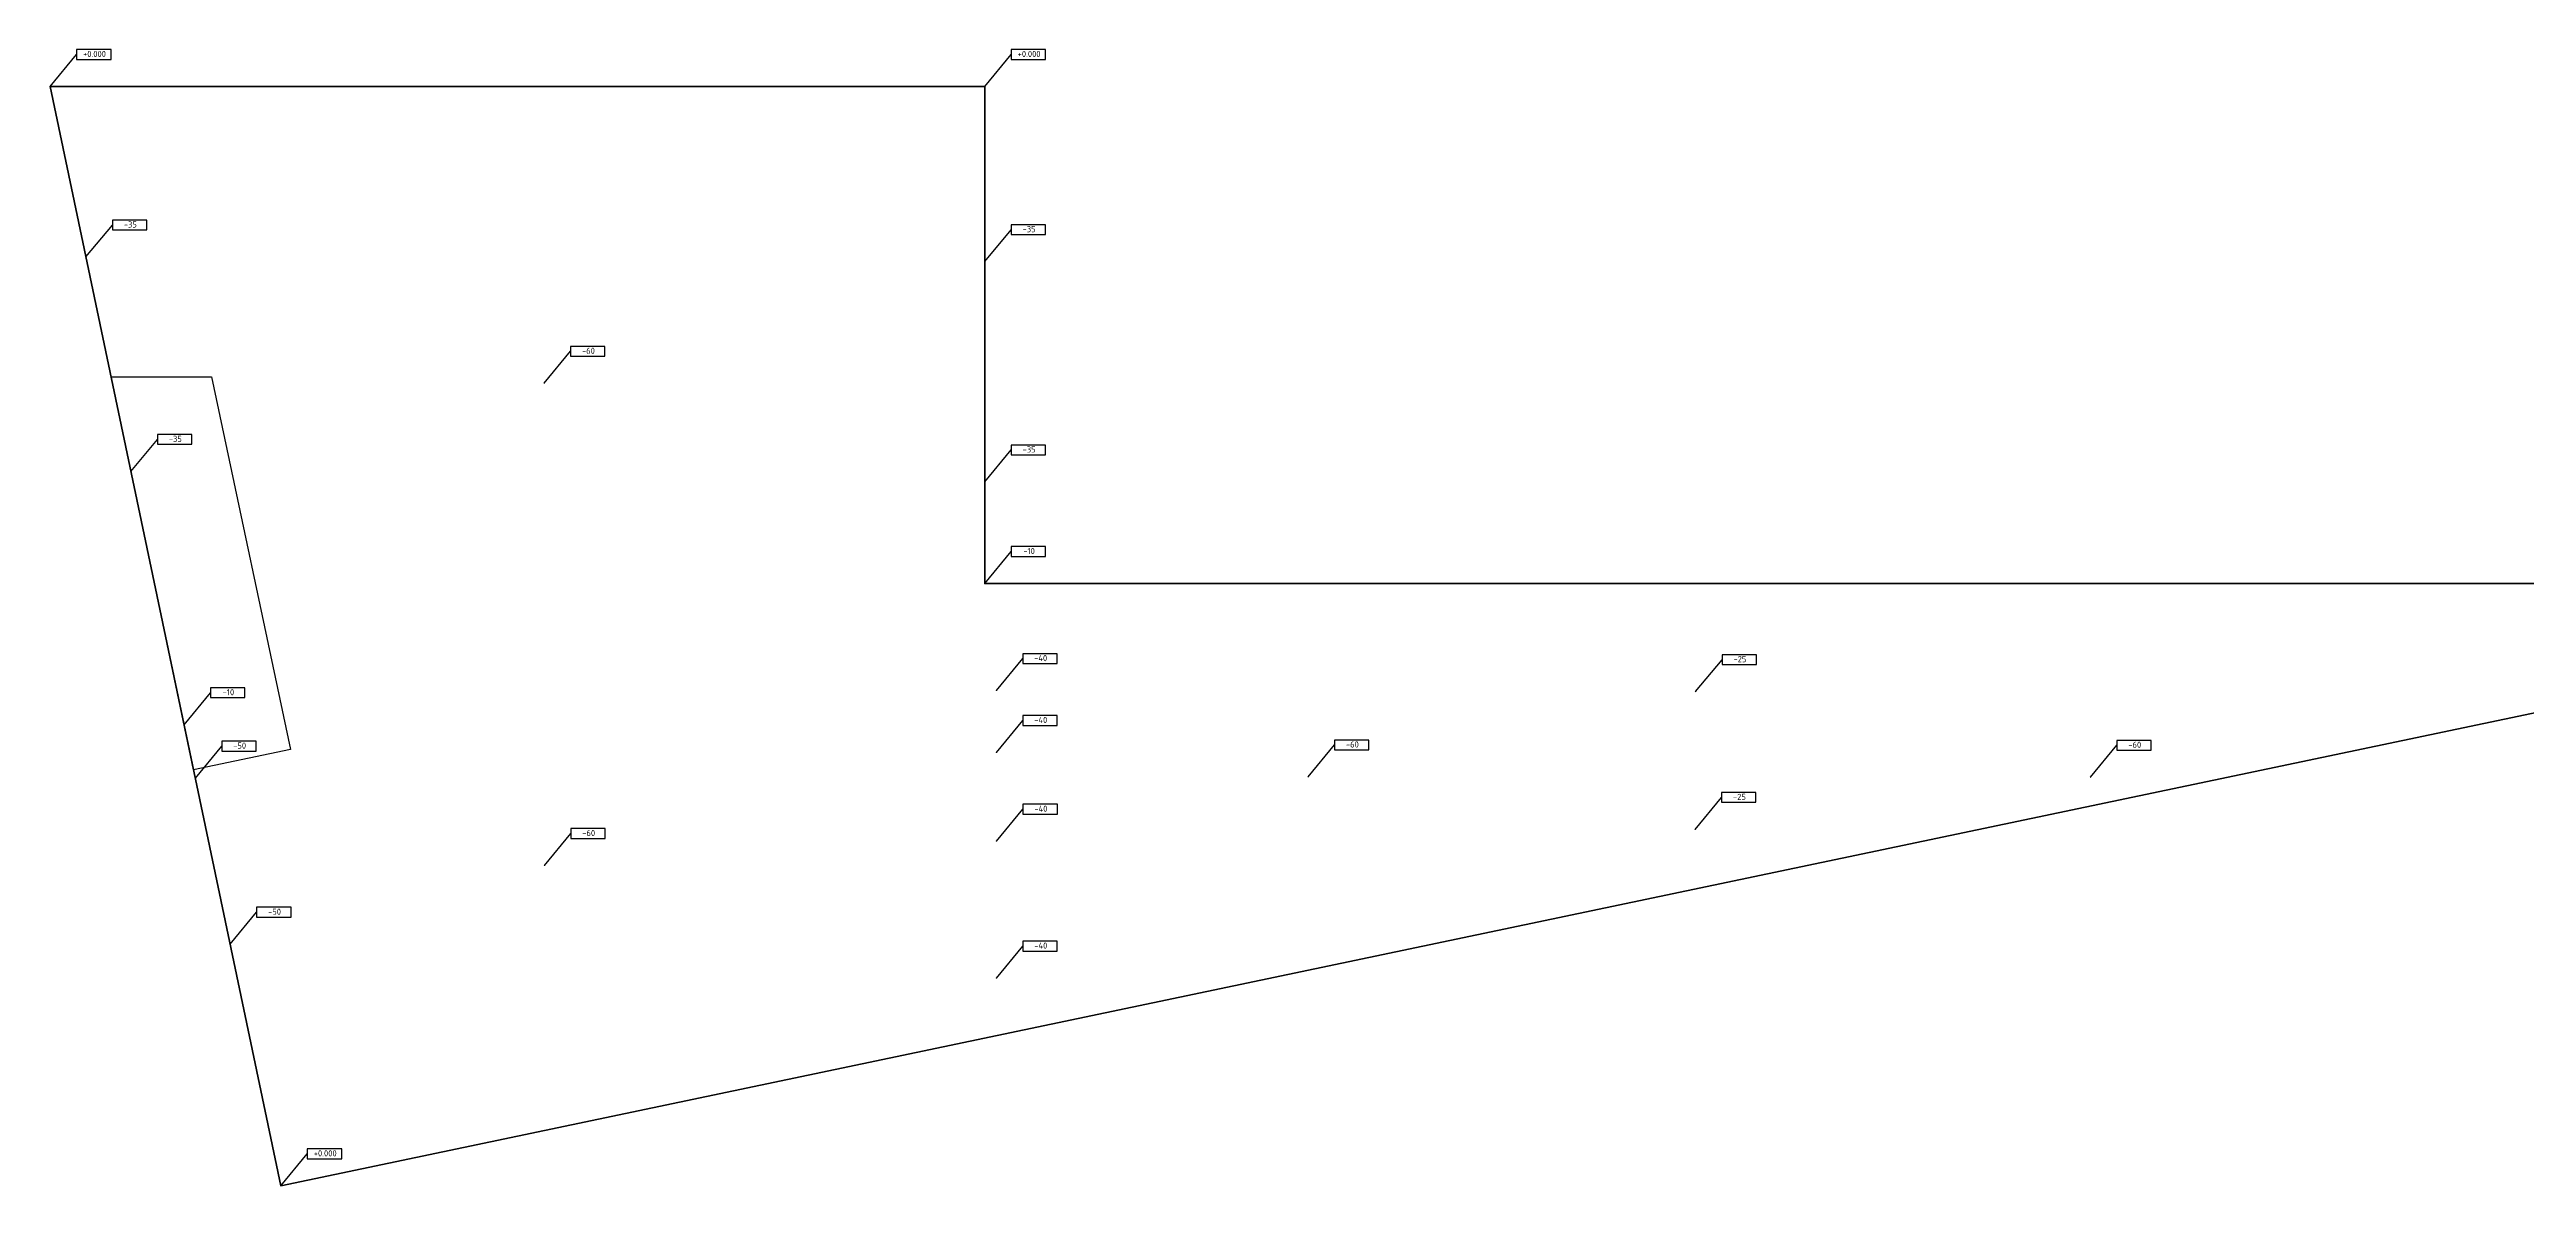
# Model space of a CAD drawing. Header units: millimetres. Extents: x 3543 to 601035, y -146359 to 38454.
# Drawn here: x 477747 to 528056, y -88203 to -65108 of the extents above; entities that cross this region are included whole.
import ezdxf
from ezdxf.enums import TextEntityAlignment as Align

# ---------------------------------------------------------------- set-up
doc = ezdxf.new("R2010")
doc.units = ezdxf.units.MM
doc.layers.add('контур', color=1, linetype='Continuous', lineweight=50)
doc.layers.add('областиvb', color=52, linetype='Continuous')
doc.styles.add('isocpeur', font='isocpeur.ttf')

# ---------------------------------------------------------------- blocks, each defined once
blk = doc.blocks.new('otmetka_oporvb')
at = {"linetype": 'ByBlock', "lineweight": -2}
blk.add_hatch(color=0, dxfattribs=at).paths.add_polyline_path([(-38, -32, 1), (38, 32, 1)])
at = {"color": 0, "linetype": 'ByBlock', "lineweight": -2}
blk.add_line((0, 0), (2142, 2596), dxfattribs=at)
at = {"color": 0}
blk.add_lwpolyline([(2142, 2196), (4942, 2196), (4942, 2996), (2142, 2996)], close=True, dxfattribs=at)
at = {"color": 0, "linetype": 'ByBlock', "lineweight": -2, "style": 'isocpeur'}
blk.add_attdef('OTM', text='', height=500, dxfattribs=at).set_placement((3600, 2639), align=Align.MIDDLE_CENTER)
blk = doc.blocks.new('*U28')
at = {"linetype": 'ByBlock', "lineweight": -2}
blk.add_hatch(color=0, dxfattribs=at).paths.add_polyline_path([(-38, -32, 1), (38, 32, 1)])
at = {"color": 0, "linetype": 'ByBlock', "lineweight": -2}
blk.add_line((0, 0), (2147, 2596), dxfattribs=at)
at = {"color": 0}
blk.add_lwpolyline([(2147, 2196), (4947, 2196), (4947, 2996), (2147, 2996)], close=True, dxfattribs=at)
at = {"color": 0, "linetype": 'ByBlock', "lineweight": -2, "style": 'isocpeur'}
blk.add_attdef('OTM', text='', height=500, dxfattribs=at).set_placement((3606, 2639), align=Align.MIDDLE_CENTER)
blk = doc.blocks.new('*U29')
at = {"linetype": 'ByBlock', "lineweight": -2}
blk.add_hatch(color=0, dxfattribs=at).paths.add_polyline_path([(-38, -32, 1), (38, 32, 1)])
at = {"color": 0, "linetype": 'ByBlock', "lineweight": -2}
blk.add_line((0, 0), (2158, 2596), dxfattribs=at)
at = {"color": 0}
blk.add_lwpolyline([(2158, 2196), (4958, 2196), (4958, 2996), (2158, 2996)], close=True, dxfattribs=at)
at = {"color": 0, "linetype": 'ByBlock', "lineweight": -2, "style": 'isocpeur'}
blk.add_attdef('OTM', text='', height=500, dxfattribs=at).set_placement((3617, 2639), align=Align.MIDDLE_CENTER)
blk = doc.blocks.new('*U30')
at = {"linetype": 'ByBlock', "lineweight": -2}
blk.add_hatch(color=0, dxfattribs=at).paths.add_polyline_path([(-38, -32, 1), (38, 32, 1)])
at = {"color": 0, "linetype": 'ByBlock', "lineweight": -2}
blk.add_line((0, 0), (2151, 2596), dxfattribs=at)
at = {"color": 0}
blk.add_lwpolyline([(2151, 2196), (4951, 2196), (4951, 2996), (2151, 2996)], close=True, dxfattribs=at)
at = {"color": 0, "linetype": 'ByBlock', "lineweight": -2, "style": 'isocpeur'}
blk.add_attdef('OTM', text='', height=500, dxfattribs=at).set_placement((3609, 2639), align=Align.MIDDLE_CENTER)

msp = doc.modelspace()

# ---------------------------------------------------------------- linework, layer by layer
at = {"layer": 'контур'}
msp.add_lwpolyline([(482446.7, -88188.7), (477760.5, -65857.3), (496743.3, -65857.3), (496743.3, -75954.7), (528243.1, -75954.7), (528243.1, -65857.3), (565904.8, -65857.3), (565904.8, -70675.8)], close=True, dxfattribs=at)
at = {"layer": 'областиvb'}
msp.add_lwpolyline([(478998.5, -71756.8), (481035.7, -71756.8), (482639.3, -79326.6), (480673.5, -79739.1)], close=True, dxfattribs=at)

# ---------------------------------------------------------------- block references
at = {"xscale": 0.25, "yscale": 0.25, "zscale": 0.25}
for name, p, values in [('otmetka_oporvb', (477760.5, -65857.3), {'OTM': '+0.000'}), ('otmetka_oporvb', (496743.3, -65857.3), {'OTM': '+0.000'}), ('otmetka_oporvb', (478487.5, -69321.8), {'OTM': '-35'}), ('otmetka_oporvb', (496743.3, -69416.6), {'OTM': '-35'}), ('otmetka_oporvb', (487793.5, -71887), {'OTM': '-60'}), ('otmetka_oporvb', (479401.3, -73676.6), {'OTM': '-35'}), ('otmetka_oporvb', (496743.3, -73890.8), {'OTM': '-35'}), ('otmetka_oporvb', (496743.3, -75954.7), {'OTM': '-10'}), ('otmetka_oporvb', (496978.3, -78130.2), {'OTM': '-40'}), ('otmetka_oporvb', (511181.2, -78151), {'OTM': '-25'}), ('otmetka_oporvb', (480481.1, -78822.2), {'OTM': '-10'}), ('*U28', (496978.3, -79386.8), {'OTM': '-40'}), ('otmetka_oporvb', (480708.7, -79906.5), {'OTM': '-50'}), ('otmetka_oporvb', (503309.6, -79883.9), {'OTM': '-60'}), ('otmetka_oporvb', (519200.6, -79890.7), {'OTM': '-60'}), ('*U29', (496978.3, -81188.9), {'OTM': '-40'}), ('otmetka_oporvb', (511170.1, -80948.8), {'OTM': '-25'}), ('otmetka_oporvb', (487798.9, -81682.7), {'OTM': '-60'}), ('otmetka_oporvb', (481416.9, -83281.5), {'OTM': '-50'}), ('*U30', (496978.3, -83969.4), {'OTM': '-40'}), ('otmetka_oporvb', (482446.7, -88188.7), {'OTM': '+0.000'})]:
    msp.add_blockref(name, p, dxfattribs=at).add_auto_attribs(values)

doc.saveas('drawing.dxf')
